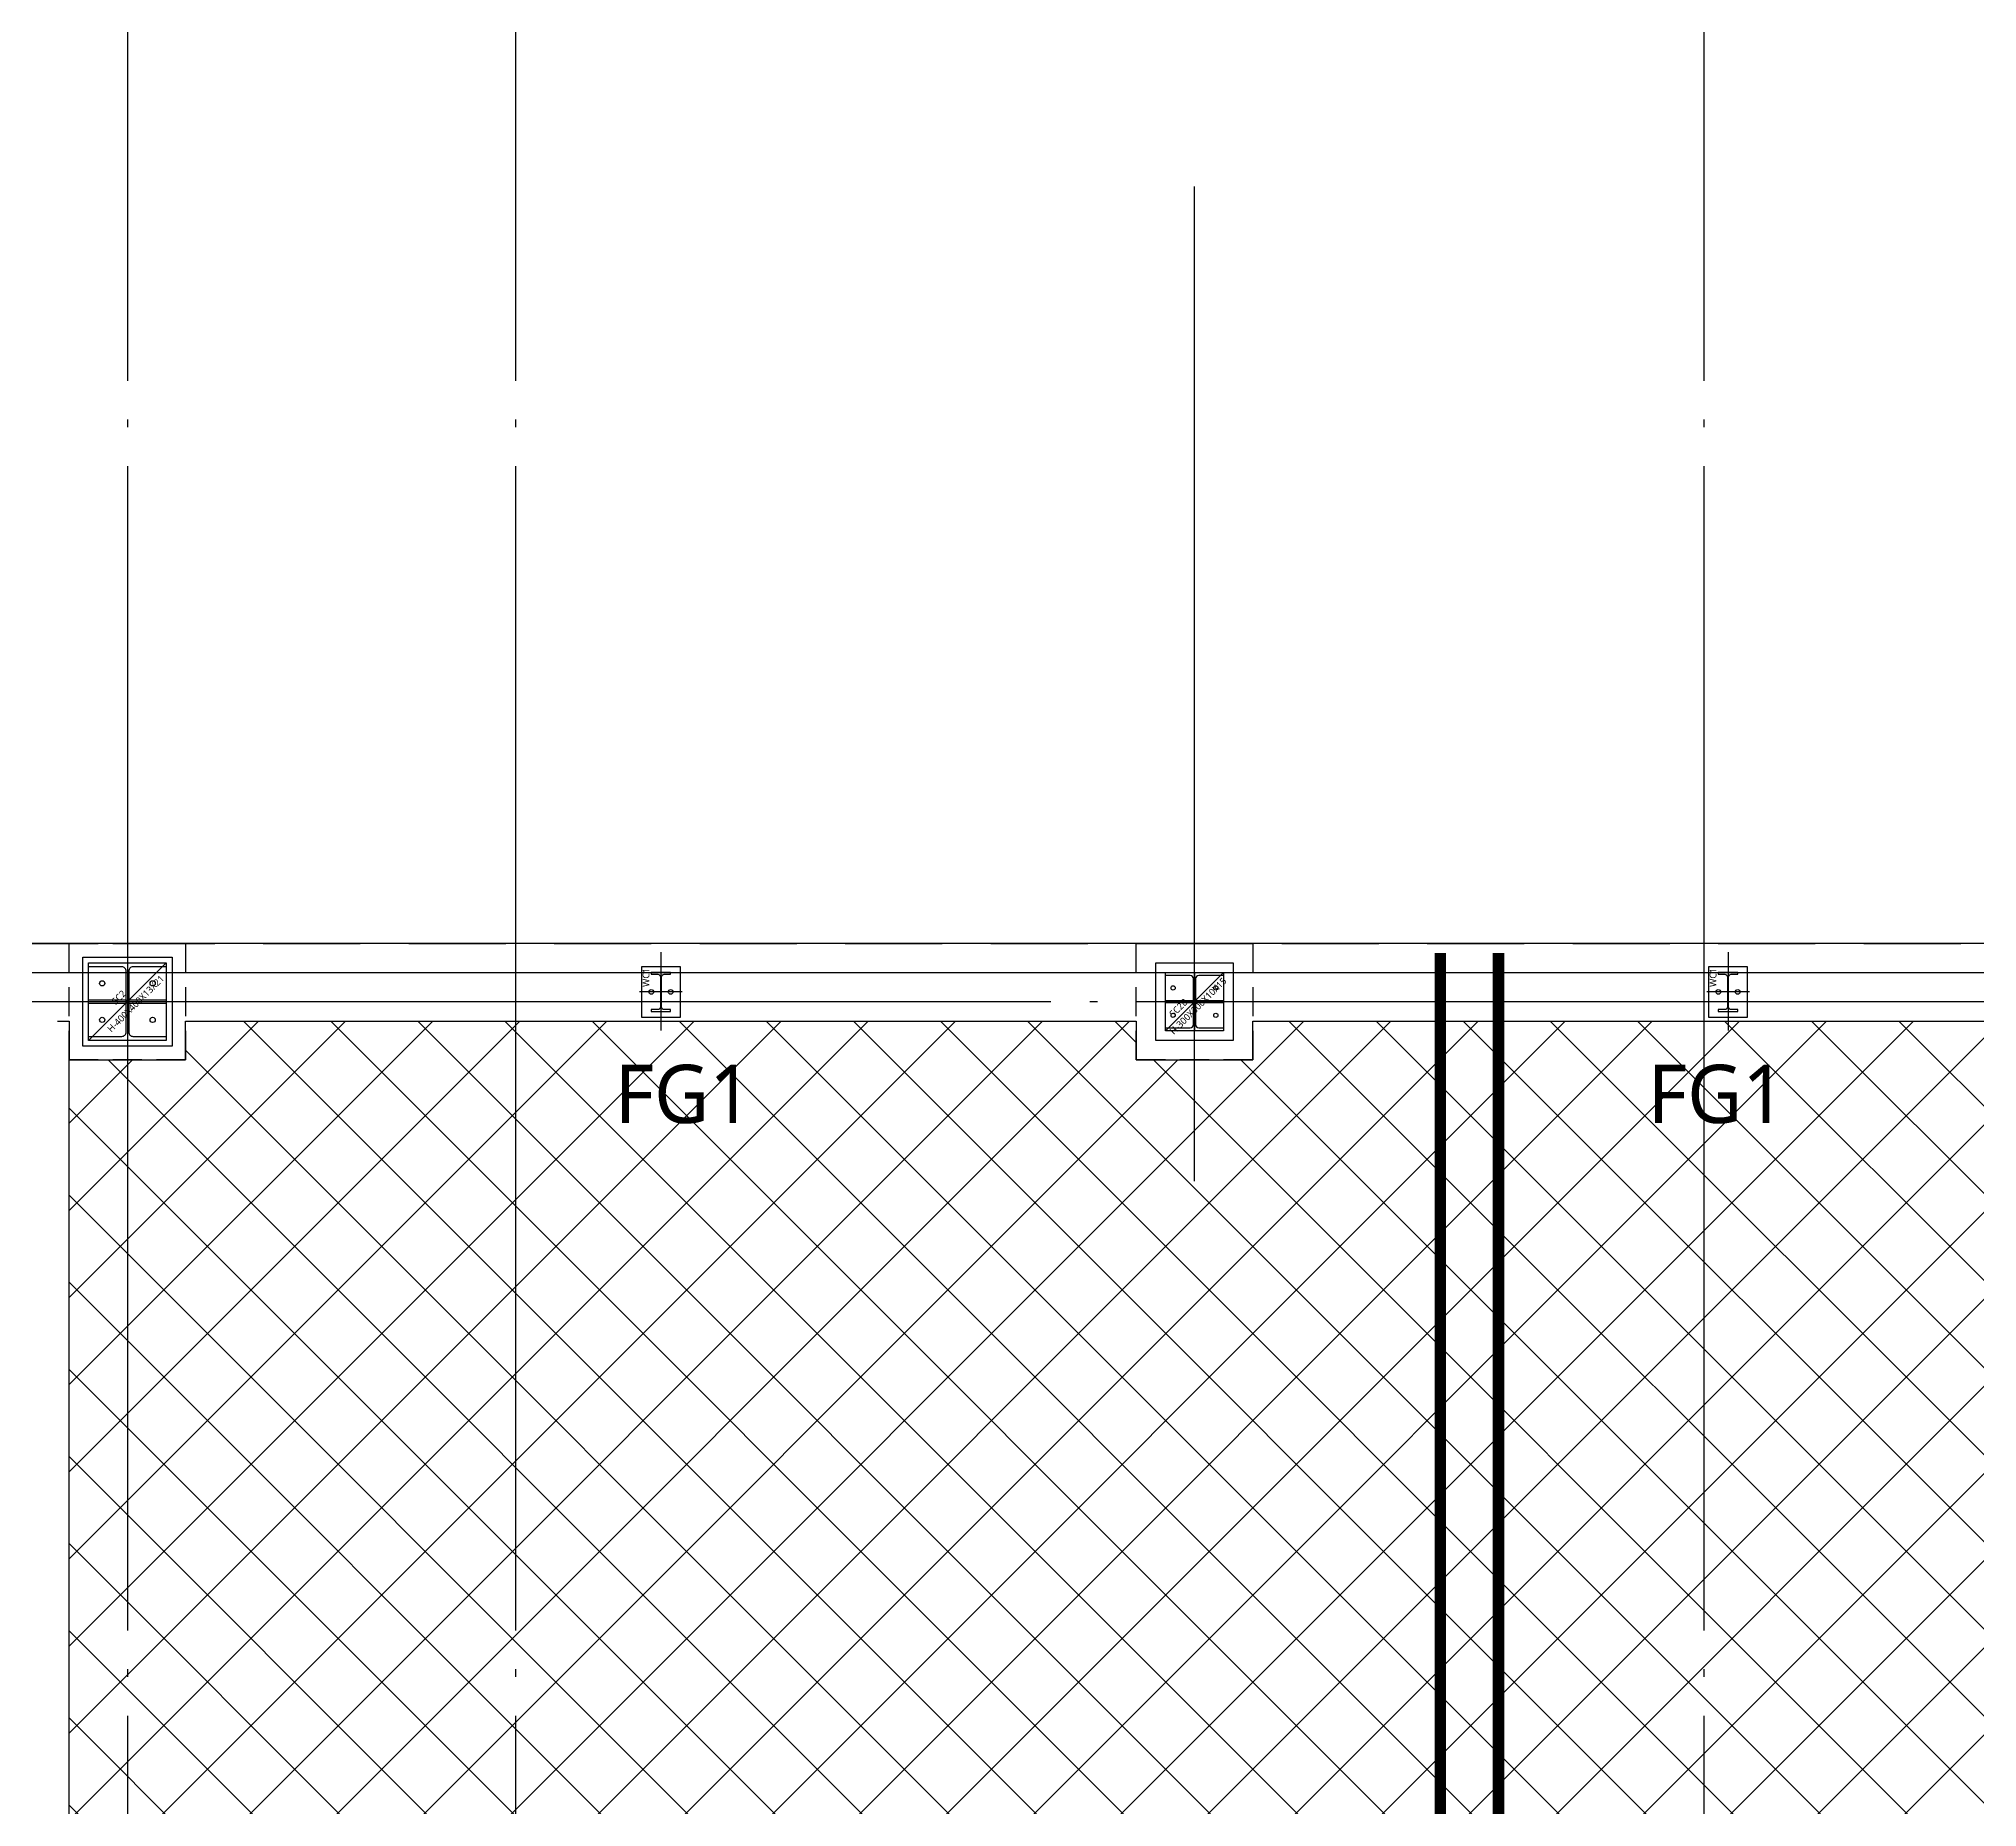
# Model space of a CAD drawing. Header units: millimetres. Extents: x -734060 to 504600, y -7739 to 118800.
# Drawn here: x 91043 to 101035, y 81749 to 90862 of the extents above; entities that cross this region are included whole.
import ezdxf
from ezdxf.enums import TextEntityAlignment as Align

# ---------------------------------------------------------------- set-up
doc = ezdxf.new("R2010")
doc.units = ezdxf.units.MM
doc.header["$LTSCALE"] = 200
for name, pattern in [('CEN-GAUN', [32.2, 30, -1, 0.2, -1]), ('CONTINOUS', [0]), ('H3', [3, 2, -1]), ('HID', [2.3, 1.5, -0.8]), ('HID2-GAUN', [3.75, 2.5, -1.25]), ('HIDDEN', [0.375, 0.25, -0.125])]:
    doc.linetypes.add(name, pattern=pattern)
doc.layers.get('DEFPOINTS').update_dxf_attribs({"color": 137})
for name, color, linetype in [('0-TEXT SLAB', 7, 'Continuous'), ('0-기초', 4, 'H3'), ('09GIRDER', 2, 'Continuous'), ('CEN', 1, 'CEN-GAUN'), ('G', 3, 'Continuous'), ('Slab Line', 7, 'Continuous'), ('STEEL BASE', 13, 'Continuous'), ('WAL', 3, 'Continuous'), ('Z-하부구조체', 6, 'HIDDEN')]:
    doc.layers.add(name, color=color, linetype=linetype)
doc.layers.add('TEMP', color=171, linetype='Continuous', plot=False)
doc.styles.add('스타일1', font='malgun.ttf')
doc.styles.add('울릉도L', font='malgun.ttf')

# ---------------------------------------------------------------- blocks, each defined once
blk = doc.blocks.new('X-S-PDH')
at = {"layer": 'Z-하부구조체', "color": 251, "ltscale": 3}
for points in [[(49700, 300), (50300, 300), (50300, -300), (49700, -300)], [(55200, 300), (55800, 300), (55800, -300), (55200, -300)]]:
    blk.add_lwpolyline(points, close=True, dxfattribs=at)
blk = doc.blocks.new('S-SC2')
at = {"layer": '09GIRDER'}
blk.add_lwpolyline([(-200, -200), (-200, -179), (-28.5, -179, 0.414214), (-6.5, -157), (-6.5, 157, 0.414214), (-28.5, 179), (-200, 179), (-200, 200), (200, 200), (200, 179), (28.5, 179, 0.414214), (6.5, 157), (6.5, -157, 0.414214), (28.5, -179), (200, -179), (200, -200)], format="xyb", close=True, dxfattribs=at)
at = {"layer": 'DEFPOINTS'}
blk.add_line((-200, -200), (200, 200), dxfattribs=at)
blk.add_lwpolyline([(-200, 200), (200, 200), (200, -200), (-200, -200)], close=True, dxfattribs=at)
at = {"layer": 'STEEL BASE'}
for points in [[(-230, 230), (230, 230), (230, -230), (-230, -230)], [(-200, 9.5), (-6.5, 9.5), (-6.5, -9.5), (-200, -9.5)], [(6.5, 9.5), (200, 9.5), (200, -9.5), (6.5, -9.5)]]:
    blk.add_lwpolyline(points, close=True, dxfattribs=at)
for centre in [(-130, 94.2), (130, 94.2), (-130, -94.2), (130, -94.2)]:
    blk.add_circle(centre, 13.5, dxfattribs=at)
at = {"layer": 'DEFPOINTS', "style": '스타일1'}
for s, p in [('H-400X400X13X21', (42.7, -10.5)), ('SC2', (-44.5, 22))]:
    blk.add_text(s, height=35, rotation=45, dxfattribs=at).set_placement(p, align=Align.MIDDLE_CENTER)
blk = doc.blocks.new('S-WC1')
at = {"layer": 'DEFPOINTS'}
for p, q in [((0, 205), (0, -199)), ((110, 0), (-110, 0))]:
    blk.add_line(p, q, dxfattribs=at)
at = {"layer": 'STEEL BASE'}
blk.add_lwpolyline([(100, 130), (-100, 130), (-100, -130), (100, -130)], close=True, dxfattribs=at)
for centre in [(-50, 0), (50, 0)]:
    blk.add_circle(centre, 12, dxfattribs=at)
at = {"layer": 'WAL'}
blk.add_lwpolyline([(50, -100), (50, -91), (16, -91, -0.414214), (3, -78), (3, 78, -0.414214), (16, 91), (50, 91), (50, 100), (-50, 100), (-50, 91), (-16, 91, -0.414214), (-3, 78), (-3, -78, -0.414214), (-16, -91), (-50, -91), (-50, -100)], format="xyb", close=True, dxfattribs=at)
at = {"layer": 'TEMP', "style": '스타일1'}
blk.add_text('WC1', height=35, rotation=90, dxfattribs=at).set_placement((-59.6, 26))
blk = doc.blocks.new('S-SC2B')
at = {"layer": '09GIRDER'}
blk.add_lwpolyline([(-150, -150), (-150, -135), (-23, -135, 0.414214), (-5, -117), (-5, 117, 0.414214), (-23, 135), (-150, 135), (-150, 150), (150, 150), (150, 135), (23, 135, 0.414214), (5, 117), (5, -117, 0.414214), (23, -135), (150, -135), (150, -150)], format="xyb", close=True, dxfattribs=at)
at = {"layer": 'DEFPOINTS'}
blk.add_line((-150, -150), (150, 150), dxfattribs=at)
blk.add_lwpolyline([(-150, 150), (150, 150), (150, -150), (-150, -150)], close=True, dxfattribs=at)
at = {"layer": 'STEEL BASE'}
for points in [[(-200, 200), (200, 200), (200, -200), (-200, -200)], [(-150, 6), (-5, 6), (-5, -6), (-150, -6)], [(5, 6), (150, 6), (150, -6), (5, -6)]]:
    blk.add_lwpolyline(points, close=True, dxfattribs=at)
for centre in [(-110, 70.5), (110, 70.5), (-110, -70.5), (110, -70.5)]:
    blk.add_circle(centre, 11, dxfattribs=at)
at = {"layer": 'DEFPOINTS', "style": '스타일1'}
blk.add_text('H-300X300X10X15', height=35, rotation=45, dxfattribs=at).set_placement((18.7, -22.5), align=Align.MIDDLE_CENTER)
blk.add_text('SC2B', height=35, rotation=45, dxfattribs=at).set_placement((-108.6, -82.9))
blk = doc.blocks.new('x-stu-1Fcol')
at = {"layer": 'CEN', "linetype": 'CONTINOUS'}
blk.add_line((55500, 147), (55500, -153), dxfattribs=at)
for name, p in [('S-SC2', (50000, 0)), ('S-WC1', (52750, 50)), ('S-SC2B', (55500, 0)), ('S-WC1', (58250, 50))]:
    blk.add_blockref(name, p)

msp = doc.modelspace()

# ---------------------------------------------------------------- hatches: boundary and pattern name
at = {"layer": '0-기초', "linetype": 'CONTINOUS', "ltscale": 3}
h = msp.add_hatch(dxfattribs=at)
h.set_pattern_fill('ANSI37', color=252, scale=100)
h.set_pattern_definition([(45, (336400, 0), (-224.5064, 224.5064), []), (135, (336400, 0), (-224.5064, -224.5064), [])])
h.paths.add_polyline_path([(112200, 73200), (112400, 73200), (112400, 77100), (112200, 77100), (112200, 77700), (112400, 77700), (112400, 81100), (112200, 81100), (112200, 81700), (112400, 81700), (112400, 85800), (107800, 85800), (107800, 85600), (107200, 85600), (107200, 85800), (102800, 85800), (102800, 85600), (102200, 85600), (102200, 85800), (97300, 85800), (97300, 85600), (96700, 85600), (96700, 85800), (91800, 85800), (91800, 85600), (91200, 85600), (91200, 71700), (112400, 71700), (112400, 72600), (112200, 72600)])

# ---------------------------------------------------------------- linework, layer by layer
at = {"layer": '0-TEXT SLAB', "const_width": 60}
msp.add_lwpolyline([(98267.124, 71700), (98267.124, 86150)], dxfattribs=at)
at = {"layer": '0-TEXT SLAB', "linetype": 'HID', "ltscale": 3, "const_width": 60}
msp.add_lwpolyline([(98567.124, 71700), (98567.124, 86150)], dxfattribs=at)
at = {"layer": 'CEN'}
for p, q in [((91500, 95100), (91500, 32900)), ((93500, 95100), (93500, 32900)), ((99625, 95100), (99625, 32900)), ((97000, 84975), (97000, 90100)), ((32300, 85900), (117500, 85900))]:
    msp.add_line(p, q, dxfattribs=at)
at = {"layer": 'DEFPOINTS'}
msp.add_lwpolyline([(41350, 86050), (112650, 86050), (112650, 42750), (41350, 42750)], close=True, dxfattribs=at)
at = {"layer": 'G', "color": 7, "linetype": 'HID2-GAUN'}
msp.add_lwpolyline([(41200, 86200), (112800, 86200), (112800, 42600), (41200, 42600)], close=True, dxfattribs=at)
at = {"layer": 'G', "color": 252, "linetype": 'HID'}
for points in [[(77800, 85800), (91200, 85800)], [(91800, 85800), (96700, 85800)], [(97300, 85800), (102200, 85800)]]:
    msp.add_lwpolyline(points, dxfattribs=at)
at = {"layer": 'Slab Line'}
for p, q in [((91200, 85800), (91200, 85600)), ((91800, 85600), (91800, 85800)), ((91200, 85600), (91800, 85600)), ((91200, 71700), (91200, 85600))]:
    msp.add_line(p, q, dxfattribs=at)
for points in [[(112800, 86200), (41200, 86200), (41200, 42600), (112800, 42600), (113100, 42600), (113100, 56870), (112800, 56870)], [(91800, 85800), (96700, 85800)], [(96700, 85800), (96700, 85600), (97300, 85600), (97300, 85800)], [(97300, 85800), (102200, 85800)]]:
    msp.add_lwpolyline(points, dxfattribs=at)

# ---------------------------------------------------------------- block references
for name in ['X-S-PDH', 'x-stu-1Fcol']:
    msp.add_blockref(name, (41500, 85900))

# ---------------------------------------------------------------- texts
at = {"layer": 'DEFPOINTS', "style": '울릉도L'}
for p in [(94367.006, 85274.667, 0), (99691.831, 85274.667, 0)]:
    msp.add_text('FG1', height=300, dxfattribs=at).set_placement(p, align=Align.CENTER)

doc.saveas('drawing.dxf')
